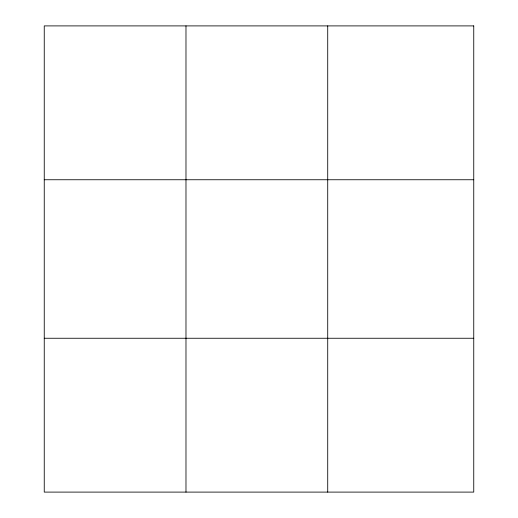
<?xml version="1.0" encoding="UTF-8"?>
<svg xmlns="http://www.w3.org/2000/svg" width="518" height="518" viewBox="0 0 518 518"><rect width="100%" height="100%" fill="white"/><g stroke="black" fill="none" stroke-linecap="round" stroke-linejoin="round"><path stroke-width="0.78" d="M185.981 25.9L185.981 492.1M327.719 25.9L327.719 492.1M44.25 179.746L473.75 179.746M44.25 338.254L473.75 338.254M473.75 25.9L473.75 492.1L44.25 492.1L44.25 25.9L473.75 25.9"/></g></svg>
